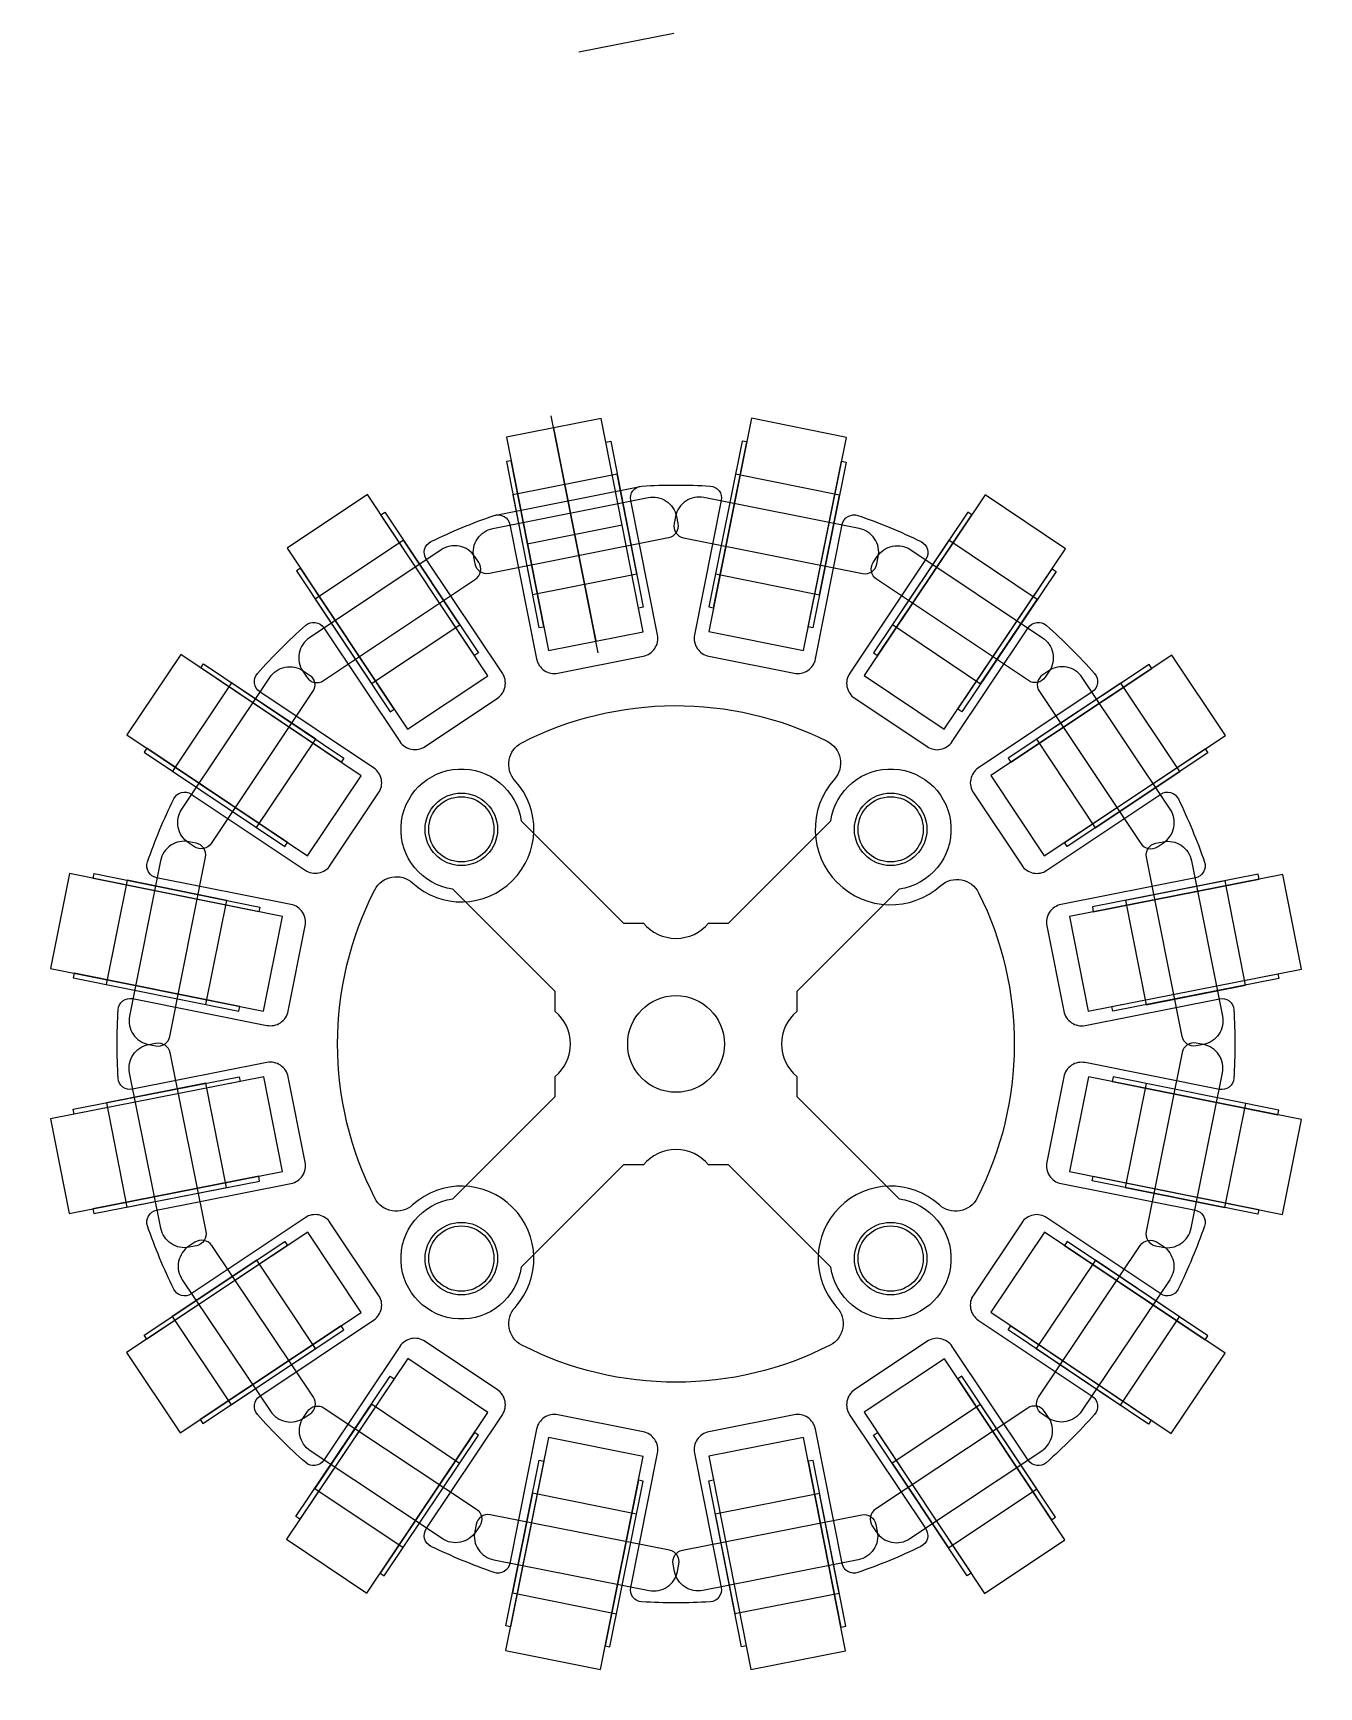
# Model space of a CAD drawing. Header units: inches. Extents: x -0.6 to 52.6, y -0.6 to 67.8.
import ezdxf

# ---------------------------------------------------------------- set-up
doc = ezdxf.new("R2010")
doc.units = ezdxf.units.IN
doc.header["$MEASUREMENT"] = 0
for name, color, linetype in [('hub', 6, 'Continuous'), ('outer', 4, 'Continuous'), ('pocket', 6, 'Continuous')]:
    doc.layers.add(name, color=color, linetype=linetype)

# ---------------------------------------------------------------- blocks, each defined once
blk = doc.blocks.new('*U20')
at = {"layer": 'pocket'}
for points in [[(-3.605, -4.989), (5.226, -3.253), (4.454, 0.672), (-4.377, -1.065)], [(-3.396, -0.872), (3.473, 0.479), (3.434, 0.675), (-3.434, -0.675)], [(-1.212, -4.723), (2.91, -3.912), (2.061, 0.405), (-2.061, -0.405)], [(-2.624, -4.796), (4.245, -3.446), (4.283, -3.642), (-2.585, -4.993)]]:
    blk.add_lwpolyline(points, close=True, dxfattribs=at)
blk = doc.blocks.new('*U21')
at = {"layer": 'pocket', "color": 0, "linetype": 'ByBlock', "lineweight": -2, "transparency": 16777216}
for p, rotation in [((28.046, 47.517), 67.49999999999999), ((19.656, 46.661), 89.99999999999999), ((12.231, 42.66), 112.5), ((36.125, 45.096), 44.99999999999999), ((6.903, 36.122), 135), ((42.663, 39.768), 22.49999999999997), ((4.483, 28.042), 157.5), ((47.52, 23.953), 337.4999999999998), ((5.338, 19.652), 180), ((45.1, 15.874), 314.9999999999998), ((9.34, 12.227), 202.4999999999999), ((15.878, 6.899), 224.9999999999999), ((39.772, 9.336), 292.4999999999998), ((23.957, 4.479), 247.4999999999999), ((32.348, 5.334), 269.9999999999998)]:
    blk.add_blockref('*U20', p, dxfattribs=dict(at, rotation=rotation))
blk.add_blockref('*U20', (46.665, 32.344), dxfattribs=at)

msp = doc.modelspace()

# ---------------------------------------------------------------- linework, layer by layer
at = {"layer": 'hub'}
msp.add_lwpolyline([(31.002, 24.648), (31.002, 23.826), (35.237, 19.591, -2), (32.409, 16.762), (28.173, 20.998), (27.352, 20.998, 0.468263), (24.652, 20.998), (23.83, 20.998), (19.594, 16.762, -2), (16.766, 19.591), (21.002, 23.826), (21.002, 24.648, 0.465402), (21.002, 27.348), (21.002, 28.169), (16.766, 32.405, -2), (19.594, 35.233), (23.83, 30.998), (24.652, 30.998, 0.465804), (27.352, 30.998), (28.173, 30.998), (32.409, 35.233, -2), (35.237, 32.405), (31.002, 28.169), (31.002, 27.348, 0.467436)], format="xyb", close=True, dxfattribs=at)
for centre, radius in [((17.119, 34.88), 1.35), ((34.884, 34.88), 1.35), ((26.002, 25.998), 2), ((17.119, 17.116), 1.35), ((34.884, 17.116), 1.35)]:
    msp.add_circle(centre, radius, dxfattribs=at)
at = {"layer": 'outer'}
for points in [[(40.577, 8.769), (37.428, 13.484, 0.414214), (36.387, 13.691), (33.394, 11.691, 0.414214), (33.187, 10.651), (36.336, 5.936, -0.454396), (36.14, 5.209, -0.030575), (33.529, 4.128, -0.454396), (32.876, 4.503), (31.77, 10.064, 0.414214), (30.888, 10.653), (27.357, 9.951, 0.414214), (26.768, 9.069), (27.873, 3.509, -0.454382), (27.414, 2.912, -0.030577), (24.587, 2.912, -0.454382), (24.128, 3.509), (25.234, 9.07, 0.414214), (24.644, 9.951), (21.114, 10.654, 0.414214), (20.232, 10.065), (19.126, 4.504, -0.454396), (18.472, 4.129, -0.030575), (15.862, 5.21, -0.454396), (15.665, 5.937), (18.815, 10.651, 0.414214), (18.608, 11.692), (15.615, 13.692, 0.414214), (14.574, 13.485), (11.424, 8.77, -0.454382), (10.677, 8.674, -0.030577), (8.679, 10.672, -0.454382), (8.776, 11.419), (13.49, 14.57, 0.414214), (13.696, 15.61), (11.696, 18.603, 0.414214), (10.656, 18.81), (5.942, 15.659, -0.454396), (5.215, 15.856, -0.030575), (4.133, 18.467, -0.454396), (4.508, 19.12), (10.069, 20.226, 0.414214), (10.658, 21.108), (9.955, 24.639, 0.414214), (9.073, 25.228), (3.513, 24.122, -0.454382), (2.916, 24.582, -0.030643), (2.916, 27.414, -0.454382), (3.513, 27.874), (9.073, 26.767, 0.414214), (9.955, 27.356), (10.658, 30.887, 0.414214), (10.069, 31.769), (4.508, 32.876, -0.454396), (4.133, 33.529, -0.030575), (5.215, 36.14, -0.454396), (5.942, 36.336), (10.656, 33.186, 0.414214), (11.696, 33.393), (13.696, 36.386, 0.414214), (13.49, 37.426), (8.776, 40.576, -0.454382), (8.679, 41.323, -0.030577), (10.677, 43.322, -0.454382), (11.424, 43.225), (14.574, 38.511, 0.414214), (15.615, 38.304), (18.608, 40.304, 0.414214), (18.815, 41.344), (15.665, 46.058, -0.454396), (15.862, 46.785, -0.030575), (18.472, 47.867, -0.454396), (19.126, 47.492), (20.232, 41.931, 0.414214), (21.114, 41.342), (24.644, 42.044, 0.414214), (25.234, 42.926), (24.128, 48.487, -0.454382), (24.587, 49.083, -0.030621), (27.418, 49.083, -0.454382), (27.877, 48.487), (26.771, 42.926, 0.414214), (27.36, 42.044), (30.891, 41.341, 0.414214), (31.773, 41.93), (32.879, 47.491, -0.454396), (33.533, 47.866, -0.030575), (36.143, 46.785, -0.454396), (36.34, 46.057), (33.189, 41.343, 0.414214), (33.396, 40.303), (36.389, 38.303, 0.414214), (37.43, 38.51), (40.58, 43.224, -0.454382), (41.327, 43.32, -0.030577), (43.325, 41.322, -0.454382), (43.229, 40.575), (38.514, 37.425, 0.414214), (38.308, 36.385), (40.308, 33.391, 0.414214), (41.348, 33.184), (46.062, 36.334, -0.454396), (46.789, 36.138, -0.030575), (47.871, 33.527, -0.454396), (47.495, 32.874), (41.935, 31.768, 0.414214), (41.345, 30.886), (42.048, 27.355, 0.414214), (42.93, 26.766), (48.491, 27.872, -0.454382), (49.087, 27.412, -0.030643), (49.087, 24.579, -0.454382), (48.49, 24.12), (42.93, 25.227, 0.414214), (42.048, 24.638), (41.345, 21.107, 0.414214), (41.934, 20.225), (47.494, 19.118, -0.454396), (47.869, 18.465, -0.030575), (46.787, 15.854, -0.454396), (46.06, 15.658), (41.347, 18.808, 0.414214), (40.306, 18.602), (38.306, 15.609, 0.414214), (38.512, 14.568), (43.226, 11.418, -0.454382), (43.323, 10.671, -0.030577), (41.324, 8.672, -0.454382)], [(38.525, 32.256, -0.238451), (38.463, 19.621, -0.493881), (36.9, 19.337, 0.952902), (32.662, 15.099, -0.493881), (32.377, 13.537, -0.240937), (19.625, 13.536, -0.493997), (19.34, 15.099, 0.953251), (15.102, 19.336, -0.493997), (13.539, 19.62, -0.241039), (13.537, 32.377, -0.494275), (15.1, 32.661, 0.954092), (19.338, 36.899, -0.494275), (19.622, 38.463, -0.238553), (32.261, 38.522, -0.494632), (32.559, 36.961, 0.946093), (36.964, 32.554, -0.494632)]]:
    msp.add_lwpolyline(points, format="xyb", close=True, dxfattribs=at)
at = {"layer": 'pocket'}
for p, q in [((21.985, 67.049), (25.908, 67.83)), ((22.781, 42.183), (20.831, 51.991)), ((20.928, 51.501), (22.684, 42.674)), ((18.472, 47.867), (24.587, 49.083)), ((19.844, 46.697), (23.768, 47.477))]:
    msp.add_line(p, q, dxfattribs=at)
for points in [[(18.417, 47.331), (24.846, 48.609, -0.414214), (26.022, 47.824), (26.08, 47.53, -0.414214), (25.688, 46.942), (18.278, 45.468, -0.414214), (17.69, 45.86), (17.631, 46.155, -0.414214)], [(33.586, 47.331), (27.157, 48.609, 0.414214), (25.981, 47.824), (25.923, 47.53, 0.414214), (26.315, 46.942), (33.725, 45.468, 0.414214), (34.313, 45.86), (34.372, 46.155, 0.414214)], [(16.286, 46.448), (10.834, 42.808, 0.414214), (10.558, 41.421), (10.725, 41.172, 0.414214), (11.418, 41.033), (17.701, 45.229, 0.414214), (17.839, 45.923), (17.673, 46.172, 0.414214)], [(35.717, 46.448), (41.169, 42.808, -0.414214), (41.445, 41.421), (41.278, 41.172, -0.414214), (40.585, 41.033), (34.302, 45.229, -0.414214), (34.164, 45.923), (34.33, 46.172, -0.414214)], [(5.551, 35.713), (9.191, 41.165, -0.414214), (10.578, 41.441), (10.828, 41.275, -0.414214), (10.966, 40.581), (6.77, 34.298, -0.414214), (6.077, 34.16), (5.827, 34.326, -0.414214)], [(46.452, 35.713), (42.812, 41.165, 0.414214), (41.425, 41.441), (41.175, 41.275, 0.414214), (41.037, 40.581), (45.233, 34.298, 0.414214), (45.926, 34.16), (46.176, 34.326, 0.414214)], [(4.669, 33.582), (3.39, 27.153, 0.414214), (4.175, 25.977), (4.47, 25.919, 0.414214), (5.058, 26.312), (6.532, 33.722, 0.414214), (6.139, 34.31), (5.845, 34.368, 0.414214)], [(47.334, 33.582), (48.613, 27.153, -0.414214), (47.828, 25.977), (47.533, 25.919, -0.414214), (46.945, 26.312), (45.471, 33.722, -0.414214), (45.864, 34.31), (46.159, 34.368, -0.414214)], [(4.684, 18.371), (3.392, 24.797, -0.414214), (4.175, 25.975), (4.47, 26.034, -0.414214), (5.058, 25.642), (6.547, 18.235, -0.414214), (6.155, 17.646), (5.861, 17.587, -0.414214)], [(47.319, 18.371), (48.611, 24.797, 0.414214), (47.828, 25.975), (47.533, 26.034, 0.414214), (46.945, 25.642), (45.456, 18.235, 0.414214), (45.848, 17.646), (46.142, 17.587, 0.414214)], [(5.57, 16.241), (9.222, 10.797, 0.414214), (10.609, 10.524), (10.858, 10.691, 0.414214), (10.995, 11.384), (6.787, 17.659, 0.414214), (6.093, 17.796), (5.844, 17.629, 0.414214)], [(46.433, 16.241), (42.782, 10.797, -0.414214), (41.394, 10.524), (41.145, 10.691, -0.414214), (41.008, 11.384), (45.216, 17.659, -0.414214), (45.91, 17.796), (46.159, 17.629, -0.414214)], [(16.327, 5.528), (10.868, 9.157, -0.414214), (10.589, 10.544), (10.755, 10.794, -0.414214), (11.448, 10.933), (17.74, 6.75, -0.414214), (17.879, 6.057), (17.713, 5.807, -0.414214)], [(35.676, 5.528), (41.135, 9.157, 0.414214), (41.414, 10.544), (41.248, 10.794, 0.414214), (40.555, 10.933), (34.263, 6.75, 0.414214), (34.124, 6.057), (34.29, 5.807, 0.414214)], [(18.459, 4.65), (24.891, 3.384, 0.414214), (26.065, 4.172), (26.123, 4.466, 0.414214), (25.729, 5.053), (18.316, 6.512, 0.414214), (17.729, 6.118), (17.671, 5.824, 0.414214)], [(33.544, 4.65), (27.112, 3.384, -0.414214), (25.938, 4.172), (25.88, 4.466, -0.414214), (26.274, 5.053), (33.687, 6.512, -0.414214), (34.274, 6.118), (34.332, 5.824, -0.414214)]]:
    msp.add_lwpolyline(points, format="xyb", close=True, dxfattribs=at)
for centre in [(17.119, 34.88), (34.884, 34.88), (17.119, 17.116), (34.884, 17.116)]:
    msp.add_circle(centre, 1.5, dxfattribs=at)

# ---------------------------------------------------------------- block references
msp.add_blockref('*U21', (0, 0), dxfattribs=at)

doc.saveas('drawing.dxf')
